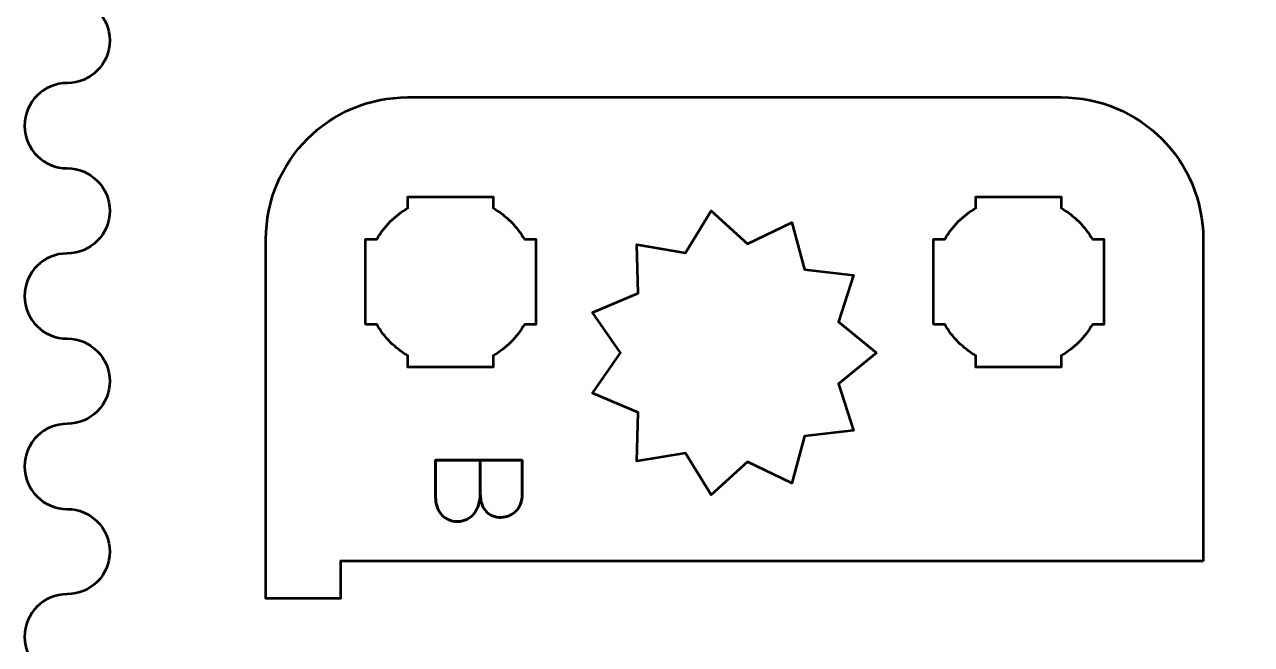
# Model space of a CAD drawing. Header units: centimetres. Extents: x -21 to 0, y -29.7 to 0.
# Drawn here: x -21 to -16.68, y -8.327 to -6.144 of the extents above; entities that cross this region are included whole.
import ezdxf

# ---------------------------------------------------------------- set-up
doc = ezdxf.new("R2010")
doc.units = ezdxf.units.CM
doc.header["$MEASUREMENT"] = 0
doc.layers.add('Layer 1', color=7, linetype='Continuous')

msp = doc.modelspace()

# ---------------------------------------------------------------- linework, layer by layer
at = {"layer": 'Layer 1', "color": 1, "lineweight": 53}
msp.add_open_spline([(-21.00003, -29.19995), (-21.00003, -29.19995), (-21.00003, -10.09992), (-21.00003, -10.09992), (-21.00003, -10.09992), (-21.00003, -10.01709), (-20.93286, -9.94992), (-20.85003, -9.94992), (-20.85003, -9.94992), (-20.7672, -9.94992), (-20.70003, -9.88275), (-20.70003, -9.79992), (-20.70003, -9.79992), (-20.70003, -9.71709), (-20.7672, -9.64992), (-20.85003, -9.64992), (-20.85003, -9.64992), (-20.93286, -9.64992), (-21.00003, -9.58275), (-21.00003, -9.49992), (-21.00003, -9.49992), (-21.00003, -9.41709), (-20.93286, -9.34992), (-20.85003, -9.34992), (-20.85003, -9.34992), (-20.7672, -9.34992), (-20.70003, -9.28275), (-20.70003, -9.19992), (-20.70003, -9.19992), (-20.70003, -9.11709), (-20.7672, -9.04992), (-20.85003, -9.04992), (-20.85003, -9.04992), (-20.93286, -9.04992), (-21.00003, -8.98275), (-21.00003, -8.89992), (-21.00003, -8.89992), (-21.00003, -8.81709), (-20.93286, -8.74992), (-20.85003, -8.74992), (-20.85003, -8.74992), (-20.7672, -8.74992), (-20.70003, -8.68275), (-20.70003, -8.59992), (-20.70003, -8.59992), (-20.70003, -8.51709), (-20.7672, -8.44992), (-20.85003, -8.44992), (-20.85003, -8.44992), (-20.93286, -8.44992), (-21.00003, -8.38275), (-21.00003, -8.29992), (-21.00003, -8.29992), (-21.00003, -8.21709), (-20.93286, -8.14992), (-20.85003, -8.14992), (-20.85003, -8.14992), (-20.7672, -8.14992), (-20.70003, -8.08275), (-20.70003, -7.99992), (-20.70003, -7.99992), (-20.70003, -7.91709), (-20.7672, -7.84992), (-20.85003, -7.84992), (-20.85003, -7.84992), (-20.93286, -7.84992), (-21.00003, -7.78275), (-21.00003, -7.69992), (-21.00003, -7.69992), (-21.00003, -7.61709), (-20.93286, -7.54992), (-20.85003, -7.54992), (-20.85003, -7.54992), (-20.7672, -7.54992), (-20.70003, -7.48275), (-20.70003, -7.39992), (-20.70003, -7.39992), (-20.70003, -7.31709), (-20.7672, -7.24992), (-20.85003, -7.24992), (-20.85003, -7.24992), (-20.93286, -7.24992), (-21.00003, -7.18275), (-21.00003, -7.09992), (-21.00003, -7.09992), (-21.00003, -7.01709), (-20.93286, -6.94992), (-20.85003, -6.94992), (-20.85003, -6.94992), (-20.7672, -6.94992), (-20.70003, -6.88275), (-20.70003, -6.79992), (-20.70003, -6.79992), (-20.70003, -6.71709), (-20.7672, -6.64992), (-20.85003, -6.64992), (-20.85003, -6.64992), (-20.93286, -6.64992), (-21.00003, -6.58275), (-21.00003, -6.49992), (-21.00003, -6.49992), (-21.00003, -6.41709), (-20.93286, -6.34992), (-20.85003, -6.34992), (-20.85003, -6.34992), (-20.7672, -6.34992), (-20.70003, -6.28275), (-20.70003, -6.19992), (-20.70003, -6.19992), (-20.70003, -6.11709), (-20.7672, -6.04992), (-20.85003, -6.04992), (-20.85003, -6.04992), (-20.93286, -6.04992), (-21.00003, -5.98275), (-21.00003, -5.89992), (-21.00003, -5.89992), (-21.00003, -5.81709), (-20.93286, -5.74992), (-20.85003, -5.74992), (-20.85003, -5.74992), (-20.7672, -5.74992), (-20.70003, -5.68275), (-20.70003, -5.59992), (-20.70003, -5.59992), (-20.70003, -5.51709), (-20.7672, -5.44992), (-20.85003, -5.44992), (-20.85003, -5.44992), (-20.93286, -5.44992), (-21.00003, -5.38275), (-21.00003, -5.29992), (-21.00003, -5.29992), (-21.00003, -5.21709), (-20.93286, -5.14992), (-20.85003, -5.14992), (-20.85003, -5.14992), (-20.7672, -5.14992), (-20.70003, -5.08275), (-20.70003, -4.99992), (-20.70003, -4.99992), (-20.70003, -4.91709), (-20.7672, -4.84992), (-20.85003, -4.84992), (-20.85003, -4.84992), (-20.93286, -4.84992), (-21.00003, -4.78275), (-21.00003, -4.69992), (-21.00003, -4.69992), (-21.00003, -4.61709), (-20.93286, -4.54992), (-20.85003, -4.54992), (-20.85003, -4.54992), (-20.7672, -4.54992), (-20.70003, -4.48275), (-20.70003, -4.39992), (-20.70003, -4.39992), (-20.70003, -4.31709), (-20.7672, -4.24992), (-20.85003, -4.24992), (-20.85003, -4.24992), (-20.93286, -4.24992), (-21.00003, -4.18275), (-21.00003, -4.09992), (-21.00003, -4.09992), (-21.00003, -4.01709), (-20.93286, -3.94992), (-20.85003, -3.94992), (-20.85003, -3.94992), (-20.7672, -3.94992), (-20.70003, -3.88275), (-20.70003, -3.79992), (-20.70003, -3.79992), (-20.70003, -3.71709), (-20.7672, -3.64992), (-20.85003, -3.64992), (-20.85003, -3.64992), (-20.93286, -3.64992), (-21.00003, -3.58275), (-21.00003, -3.49992), (-21.00003, -3.49992), (-21.00003, -3.41709), (-20.93286, -3.34992), (-20.85003, -3.34992), (-20.85003, -3.34992), (-20.7672, -3.34992), (-20.70003, -3.28275), (-20.70003, -3.19992), (-20.70003, -3.19992), (-20.70003, -3.11709), (-20.7672, -3.04992), (-20.85003, -3.04992), (-20.85003, -3.04992), (-20.93286, -3.04992), (-21.00003, -2.98275), (-21.00003, -2.89992), (-21.00003, -2.89992), (-21.00003, -2.81709), (-20.93286, -2.74992), (-20.85003, -2.74992), (-20.85003, -2.74992), (-20.7672, -2.74992), (-20.70003, -2.68275), (-20.70003, -2.59992), (-20.70003, -2.59992), (-20.70003, -2.51709), (-20.7672, -2.44992), (-20.85003, -2.44992), (-20.85003, -2.44992), (-20.93286, -2.44992), (-21.00003, -2.38275), (-21.00003, -2.29992), (-21.00003, -2.29992), (-21.00003, -2.21709), (-20.93286, -2.14992), (-20.85003, -2.14992), (-20.85003, -2.14992), (-20.7672, -2.14992), (-20.70003, -2.08275), (-20.70003, -1.99992), (-20.70003, -1.99992), (-20.70003, -1.91709), (-20.7672, -1.84992), (-20.85003, -1.84992), (-20.85003, -1.84992), (-20.93286, -1.84992), (-21.00003, -1.78275), (-21.00003, -1.69992), (-21.00003, -1.69992), (-21.00003, -1.61709), (-20.93286, -1.54992), (-20.85003, -1.54992), (-20.85003, -1.54992), (-20.7672, -1.54992), (-20.70003, -1.48275), (-20.70003, -1.39992), (-20.70003, -1.39992), (-20.70003, -1.31709), (-20.7672, -1.24992), (-20.85003, -1.24992), (-20.85003, -1.24992), (-20.93286, -1.24992), (-21.00003, -1.18275), (-21.00003, -1.09992), (-21.00003, -1.09992), (-21.00003, -1.09992), (-21.00003, -0.49992), (-21.00003, -0.49992), (-21.00003, -0.49992), (-21.00003, -0.22295), (-20.77694, 0.00004), (-20.49994, 0.00004), (-20.49994, 0.00004), (-20.49994, 0.00004), (-0.50008, 0.00004), (-0.50008, 0.00004), (-0.50008, 0.00004), (-0.22294, 0.00004), (0.00002, -0.22295), (0.00002, -0.49992), (0.00002, -0.49992), (0.00002, -0.49992), (0.00002, -29.19995), (0.00002, -29.19995), (0.00002, -29.19995), (0.00002, -29.47695), (-0.22294, -29.70004), (-0.50008, -29.70004), (-0.50008, -29.70004), (-0.50008, -29.70004), (-20.49994, -29.70004), (-20.49994, -29.70004), (-20.49994, -29.70004), (-20.77694, -29.70004), (-21.00003, -29.47695), (-21.00003, -29.19995)], degree=3, knots=[0, 0, 0, 0, 0.0144928, 0.0144928, 0.0144928, 0.0144928, 0.0289855, 0.0289855, 0.0289855, 0.0289855, 0.0434783, 0.0434783, 0.0434783, 0.0434783, 0.057971, 0.057971, 0.057971, 0.057971, 0.0724638, 0.0724638, 0.0724638, 0.0724638, 0.0869565, 0.0869565, 0.0869565, 0.0869565, 0.1014493, 0.1014493, 0.1014493, 0.1014493, 0.115942, 0.115942, 0.115942, 0.115942, 0.1304348, 0.1304348, 0.1304348, 0.1304348, 0.1449275, 0.1449275, 0.1449275, 0.1449275, 0.1594203, 0.1594203, 0.1594203, 0.1594203, 0.173913, 0.173913, 0.173913, 0.173913, 0.1884058, 0.1884058, 0.1884058, 0.1884058, 0.2028986, 0.2028986, 0.2028986, 0.2028986, 0.2173913, 0.2173913, 0.2173913, 0.2173913, 0.2318841, 0.2318841, 0.2318841, 0.2318841, 0.2463768, 0.2463768, 0.2463768, 0.2463768, 0.2608696, 0.2608696, 0.2608696, 0.2608696, 0.2753623, 0.2753623, 0.2753623, 0.2753623, 0.2898551, 0.2898551, 0.2898551, 0.2898551, 0.3043478, 0.3043478, 0.3043478, 0.3043478, 0.3188406, 0.3188406, 0.3188406, 0.3188406, 0.3333333, 0.3333333, 0.3333333, 0.3333333, 0.3478261, 0.3478261, 0.3478261, 0.3478261, 0.3623188, 0.3623188, 0.3623188, 0.3623188, 0.3768116, 0.3768116, 0.3768116, 0.3768116, 0.3913043, 0.3913043, 0.3913043, 0.3913043, 0.4057971, 0.4057971, 0.4057971, 0.4057971, 0.4202899, 0.4202899, 0.4202899, 0.4202899, 0.4347826, 0.4347826, 0.4347826, 0.4347826, 0.4492754, 0.4492754, 0.4492754, 0.4492754, 0.4637681, 0.4637681, 0.4637681, 0.4637681, 0.4782609, 0.4782609, 0.4782609, 0.4782609, 0.4927536, 0.4927536, 0.4927536, 0.4927536, 0.5072464, 0.5072464, 0.5072464, 0.5072464, 0.5217391, 0.5217391, 0.5217391, 0.5217391, 0.5362319, 0.5362319, 0.5362319, 0.5362319, 0.5507246, 0.5507246, 0.5507246, 0.5507246, 0.5652174, 0.5652174, 0.5652174, 0.5652174, 0.5797101, 0.5797101, 0.5797101, 0.5797101, 0.5942029, 0.5942029, 0.5942029, 0.5942029, 0.6086957, 0.6086957, 0.6086957, 0.6086957, 0.6231884, 0.6231884, 0.6231884, 0.6231884, 0.6376812, 0.6376812, 0.6376812, 0.6376812, 0.6521739, 0.6521739, 0.6521739, 0.6521739, 0.6666667, 0.6666667, 0.6666667, 0.6666667, 0.6811594, 0.6811594, 0.6811594, 0.6811594, 0.6956522, 0.6956522, 0.6956522, 0.6956522, 0.7101449, 0.7101449, 0.7101449, 0.7101449, 0.7246377, 0.7246377, 0.7246377, 0.7246377, 0.7391304, 0.7391304, 0.7391304, 0.7391304, 0.7536232, 0.7536232, 0.7536232, 0.7536232, 0.7681159, 0.7681159, 0.7681159, 0.7681159, 0.7826087, 0.7826087, 0.7826087, 0.7826087, 0.7971014, 0.7971014, 0.7971014, 0.7971014, 0.8115942, 0.8115942, 0.8115942, 0.8115942, 0.826087, 0.826087, 0.826087, 0.826087, 0.8405797, 0.8405797, 0.8405797, 0.8405797, 0.8550725, 0.8550725, 0.8550725, 0.8550725, 0.8695652, 0.8695652, 0.8695652, 0.8695652, 0.884058, 0.884058, 0.884058, 0.884058, 0.8985507, 0.8985507, 0.8985507, 0.8985507, 0.9130435, 0.9130435, 0.9130435, 0.9130435, 0.9275362, 0.9275362, 0.9275362, 0.9275362, 0.942029, 0.942029, 0.942029, 0.942029, 0.9565217, 0.9565217, 0.9565217, 0.9565217, 0.9710145, 0.9710145, 0.9710145, 0.9710145, 0.9855072, 0.9855072, 0.9855072, 0.9855072, 1, 1, 1, 1], dxfattribs=at)
at = {"layer": 'Layer 1', "color": 3, "lineweight": 53}
msp.add_open_spline([(-16.84997, -8.03402), (-16.84997, -8.03402), (-16.84997, -6.90005), (-16.84997, -6.90005), (-16.84997, -6.90005), (-16.84997, -6.62291), (-17.07306, -6.39995), (-17.35006, -6.39995), (-17.35006, -6.39995), (-17.35006, -6.39995), (-19.64993, -6.39995), (-19.64993, -6.39995), (-19.64993, -6.39995), (-19.92707, -6.39995), (-20.15003, -6.62291), (-20.15003, -6.90005), (-20.15003, -6.90005), (-20.15003, -6.90005), (-20.15003, -8.16502), (-20.15003, -8.16502), (-20.15003, -8.16502), (-20.15003, -8.16502), (-19.88753, -8.165), (-19.88753, -8.165), (-19.88753, -8.165), (-19.88753, -8.165), (-19.88753, -8.034), (-19.88753, -8.034), (-19.88753, -8.034), (-19.88753, -8.034), (-16.84997, -8.03402), (-16.84997, -8.03402)], degree=3, knots=[0, 0, 0, 0, 0.125, 0.125, 0.125, 0.125, 0.25, 0.25, 0.25, 0.25, 0.375, 0.375, 0.375, 0.375, 0.5, 0.5, 0.5, 0.5, 0.625, 0.625, 0.625, 0.625, 0.75, 0.75, 0.75, 0.75, 0.875, 0.875, 0.875, 0.875, 1, 1, 1, 1], dxfattribs=at)
at = {"layer": 'Layer 1', "lineweight": 53}
for points, knots in [([(-19.80007, -7.20005), (-19.80007, -7.20005), (-19.75982, -7.20005), (-19.75982, -7.20005), (-19.75982, -7.20005), (-19.7335, -7.24552), (-19.69547, -7.28341), (-19.65, -7.30987), (-19.65, -7.30987), (-19.65, -7.30987), (-19.65, -7.34998), (-19.65, -7.34998), (-19.65, -7.34998), (-19.65, -7.34998), (-19.50007, -7.34998), (-19.50007, -7.34998), (-19.50007, -7.34998), (-19.50007, -7.34998), (-19.35, -7.34998), (-19.35, -7.34998), (-19.35, -7.34998), (-19.35, -7.34998), (-19.35, -7.30987), (-19.35, -7.30987), (-19.35, -7.30987), (-19.30452, -7.28341), (-19.26649, -7.24552), (-19.24018, -7.20005), (-19.24018, -7.20005), (-19.24018, -7.20005), (-19.20007, -7.20005), (-19.20007, -7.20005), (-19.20007, -7.20005), (-19.20007, -7.20005), (-19.20007, -7.04998), (-19.20007, -7.04998), (-19.20007, -7.04998), (-19.20007, -7.04998), (-19.20007, -6.90005), (-19.20007, -6.90005), (-19.20007, -6.90005), (-19.20007, -6.90005), (-19.24018, -6.90005), (-19.24018, -6.90005), (-19.24018, -6.90005), (-19.26649, -6.85443), (-19.30452, -6.81651), (-19.35, -6.79019), (-19.35, -6.79019), (-19.35, -6.79019), (-19.35, -6.74998), (-19.35, -6.74998), (-19.35, -6.74998), (-19.35, -6.74998), (-19.50007, -6.74998), (-19.50007, -6.74998), (-19.50007, -6.74998), (-19.50007, -6.74998), (-19.65, -6.74998), (-19.65, -6.74998), (-19.65, -6.74998), (-19.65, -6.74998), (-19.65, -6.79019), (-19.65, -6.79019), (-19.65, -6.79019), (-19.69547, -6.81651), (-19.7335, -6.85443), (-19.75982, -6.90005), (-19.75982, -6.90005), (-19.75982, -6.90005), (-19.80007, -6.90005), (-19.80007, -6.90005), (-19.80007, -6.90005), (-19.80007, -6.90005), (-19.80007, -7.04998), (-19.80007, -7.04998), (-19.80007, -7.04998), (-19.80007, -7.04998), (-19.80007, -7.20005), (-19.80007, -7.20005)], [0, 0, 0, 0, 0.05, 0.05, 0.05, 0.05, 0.1, 0.1, 0.1, 0.1, 0.15, 0.15, 0.15, 0.15, 0.2, 0.2, 0.2, 0.2, 0.25, 0.25, 0.25, 0.25, 0.3, 0.3, 0.3, 0.3, 0.35, 0.35, 0.35, 0.35, 0.4, 0.4, 0.4, 0.4, 0.45, 0.45, 0.45, 0.45, 0.5, 0.5, 0.5, 0.5, 0.55, 0.55, 0.55, 0.55, 0.6, 0.6, 0.6, 0.6, 0.65, 0.65, 0.65, 0.65, 0.7, 0.7, 0.7, 0.7, 0.75, 0.75, 0.75, 0.75, 0.8, 0.8, 0.8, 0.8, 0.85, 0.85, 0.85, 0.85, 0.9, 0.9, 0.9, 0.9, 0.95, 0.95, 0.95, 0.95, 1, 1, 1, 1]), ([(-17.8, -7.20005), (-17.8, -7.20005), (-17.75989, -7.20005), (-17.75989, -7.20005), (-17.75989, -7.20005), (-17.73357, -7.24552), (-17.69554, -7.28341), (-17.65007, -7.30987), (-17.65007, -7.30987), (-17.65007, -7.30987), (-17.65007, -7.34998), (-17.65007, -7.34998), (-17.65007, -7.34998), (-17.65007, -7.34998), (-17.5, -7.34998), (-17.5, -7.34998), (-17.5, -7.34998), (-17.5, -7.34998), (-17.35006, -7.34998), (-17.35006, -7.34998), (-17.35006, -7.34998), (-17.35006, -7.34998), (-17.35006, -7.30987), (-17.35006, -7.30987), (-17.35006, -7.30987), (-17.30445, -7.28341), (-17.26653, -7.24552), (-17.24021, -7.20005), (-17.24021, -7.20005), (-17.24021, -7.20005), (-17.19999, -7.20005), (-17.19999, -7.20005), (-17.19999, -7.20005), (-17.19999, -7.20005), (-17.19999, -7.04998), (-17.19999, -7.04998), (-17.19999, -7.04998), (-17.19999, -7.04998), (-17.19999, -6.90005), (-17.19999, -6.90005), (-17.19999, -6.90005), (-17.19999, -6.90005), (-17.24021, -6.90005), (-17.24021, -6.90005), (-17.24021, -6.90005), (-17.26653, -6.85443), (-17.30445, -6.81651), (-17.35006, -6.79019), (-17.35006, -6.79019), (-17.35006, -6.79019), (-17.35006, -6.74998), (-17.35006, -6.74998), (-17.35006, -6.74998), (-17.35006, -6.74998), (-17.5, -6.74998), (-17.5, -6.74998), (-17.5, -6.74998), (-17.5, -6.74998), (-17.65007, -6.74998), (-17.65007, -6.74998), (-17.65007, -6.74998), (-17.65007, -6.74998), (-17.65007, -6.79019), (-17.65007, -6.79019), (-17.65007, -6.79019), (-17.69554, -6.81651), (-17.73357, -6.85443), (-17.75989, -6.90005), (-17.75989, -6.90005), (-17.75989, -6.90005), (-17.8, -6.90005), (-17.8, -6.90005), (-17.8, -6.90005), (-17.8, -6.90005), (-17.8, -7.04998), (-17.8, -7.04998), (-17.8, -7.04998), (-17.8, -7.04998), (-17.8, -7.20005), (-17.8, -7.20005)], [0, 0, 0, 0, 0.05, 0.05, 0.05, 0.05, 0.1, 0.1, 0.1, 0.1, 0.15, 0.15, 0.15, 0.15, 0.2, 0.2, 0.2, 0.2, 0.25, 0.25, 0.25, 0.25, 0.3, 0.3, 0.3, 0.3, 0.35, 0.35, 0.35, 0.35, 0.4, 0.4, 0.4, 0.4, 0.45, 0.45, 0.45, 0.45, 0.5, 0.5, 0.5, 0.5, 0.55, 0.55, 0.55, 0.55, 0.6, 0.6, 0.6, 0.6, 0.65, 0.65, 0.65, 0.65, 0.7, 0.7, 0.7, 0.7, 0.75, 0.75, 0.75, 0.75, 0.8, 0.8, 0.8, 0.8, 0.85, 0.85, 0.85, 0.85, 0.9, 0.9, 0.9, 0.9, 0.95, 0.95, 0.95, 0.95, 1, 1, 1, 1]), ([(-18, -7.29998), (-18, -7.29998), (-18.13447, -7.19074), (-18.13447, -7.19074), (-18.13447, -7.19074), (-18.13447, -7.19074), (-18.08102, -7.02687), (-18.08102, -7.02687), (-18.08102, -7.02687), (-18.08102, -7.02687), (-18.25381, -7.00694), (-18.25381, -7.00694), (-18.25381, -7.00694), (-18.25381, -7.00694), (-18.29833, -6.84048), (-18.29833, -6.84048), (-18.29833, -6.84048), (-18.29833, -6.84048), (-18.45458, -6.91618), (-18.45458, -6.91618), (-18.45458, -6.91618), (-18.45458, -6.91618), (-18.58297, -6.79998), (-18.58297, -6.79998), (-18.58297, -6.79998), (-18.58297, -6.79998), (-18.67307, -6.94727), (-18.67307, -6.94727), (-18.67307, -6.94727), (-18.67307, -6.94727), (-18.84453, -6.91822), (-18.84453, -6.91822), (-18.84453, -6.91822), (-18.84453, -6.91822), (-18.83988, -7.09035), (-18.83988, -7.09035), (-18.83988, -7.09035), (-18.83988, -7.09035), (-19, -7.15767), (-19, -7.15767), (-19, -7.15767), (-19, -7.15767), (-18.90207, -7.29998), (-18.90207, -7.29998), (-18.90207, -7.29998), (-18.90207, -7.29998), (-19, -7.44229), (-19, -7.44229), (-19, -7.44229), (-19, -7.44229), (-18.83988, -7.50961), (-18.83988, -7.50961), (-18.83988, -7.50961), (-18.83988, -7.50961), (-18.84453, -7.68174), (-18.84453, -7.68174), (-18.84453, -7.68174), (-18.84453, -7.68174), (-18.67307, -7.65269), (-18.67307, -7.65269), (-18.67307, -7.65269), (-18.67307, -7.65269), (-18.58297, -7.79998), (-18.58297, -7.79998), (-18.58297, -7.79998), (-18.58297, -7.79998), (-18.45458, -7.68378), (-18.45458, -7.68378), (-18.45458, -7.68378), (-18.45458, -7.68378), (-18.29833, -7.75948), (-18.29833, -7.75948), (-18.29833, -7.75948), (-18.29833, -7.75948), (-18.25381, -7.59302), (-18.25381, -7.59302), (-18.25381, -7.59302), (-18.25381, -7.59302), (-18.08102, -7.57309), (-18.08102, -7.57309), (-18.08102, -7.57309), (-18.08102, -7.57309), (-18.13447, -7.40922), (-18.13447, -7.40922), (-18.13447, -7.40922), (-18.13447, -7.40922), (-18, -7.29998), (-18, -7.29998)], [0, 0, 0, 0, 0.0454545, 0.0454545, 0.0454545, 0.0454545, 0.0909091, 0.0909091, 0.0909091, 0.0909091, 0.1363636, 0.1363636, 0.1363636, 0.1363636, 0.1818182, 0.1818182, 0.1818182, 0.1818182, 0.2272727, 0.2272727, 0.2272727, 0.2272727, 0.2727273, 0.2727273, 0.2727273, 0.2727273, 0.3181818, 0.3181818, 0.3181818, 0.3181818, 0.3636364, 0.3636364, 0.3636364, 0.3636364, 0.4090909, 0.4090909, 0.4090909, 0.4090909, 0.4545455, 0.4545455, 0.4545455, 0.4545455, 0.5, 0.5, 0.5, 0.5, 0.5454545, 0.5454545, 0.5454545, 0.5454545, 0.5909091, 0.5909091, 0.5909091, 0.5909091, 0.6363636, 0.6363636, 0.6363636, 0.6363636, 0.6818182, 0.6818182, 0.6818182, 0.6818182, 0.7272727, 0.7272727, 0.7272727, 0.7272727, 0.7727273, 0.7727273, 0.7727273, 0.7727273, 0.8181818, 0.8181818, 0.8181818, 0.8181818, 0.8636364, 0.8636364, 0.8636364, 0.8636364, 0.9090909, 0.9090909, 0.9090909, 0.9090909, 0.9545455, 0.9545455, 0.9545455, 0.9545455, 1, 1, 1, 1])]:
    msp.add_open_spline(points, degree=3, knots=knots, dxfattribs=at)
at = {"layer": 'Layer 1', "color": 5, "lineweight": 53}
msp.add_open_spline([(-19.39555, -7.67781), (-19.39555, -7.67781), (-19.39555, -7.79507), (-19.39555, -7.79507), (-19.39555, -7.79507), (-19.39548, -7.81031), (-19.39337, -7.82329), (-19.3892, -7.83423), (-19.3892, -7.83423), (-19.38511, -7.8451), (-19.37954, -7.85391), (-19.37255, -7.86076), (-19.37255, -7.86076), (-19.36557, -7.8676), (-19.35767, -7.87254), (-19.34892, -7.87565), (-19.34892, -7.87565), (-19.34024, -7.87868), (-19.33121, -7.88009), (-19.3219, -7.87974), (-19.3219, -7.87974), (-19.31258, -7.87931), (-19.30355, -7.87734), (-19.29473, -7.87381), (-19.29473, -7.87381), (-19.28591, -7.87035), (-19.27794, -7.86513), (-19.27081, -7.85829), (-19.27081, -7.85829), (-19.26369, -7.85145), (-19.25804, -7.84291), (-19.25388, -7.83254), (-19.25388, -7.83254), (-19.24965, -7.82216), (-19.24746, -7.80996), (-19.24739, -7.79592), (-19.24739, -7.79592), (-19.24739, -7.79592), (-19.24739, -7.67781), (-19.24739, -7.67781), (-19.24739, -7.67781), (-19.24739, -7.67781), (-19.55261, -7.67781), (-19.55261, -7.67781), (-19.55261, -7.67781), (-19.55261, -7.67781), (-19.55261, -7.80777), (-19.55261, -7.80777), (-19.55261, -7.80777), (-19.55261, -7.81991), (-19.55085, -7.8312), (-19.54739, -7.84164), (-19.54739, -7.84164), (-19.54386, -7.85208), (-19.53885, -7.86118), (-19.53215, -7.86901), (-19.53215, -7.86901), (-19.52552, -7.87692), (-19.51747, -7.88305), (-19.50795, -7.88743), (-19.50795, -7.88743), (-19.49842, -7.8918), (-19.48763, -7.89406), (-19.47556, -7.89413), (-19.47556, -7.89413), (-19.46343, -7.89385), (-19.45249, -7.89131), (-19.44269, -7.88644), (-19.44269, -7.88644), (-19.43288, -7.88157), (-19.42448, -7.8748), (-19.41743, -7.86605), (-19.41743, -7.86605), (-19.41044, -7.8573), (-19.40501, -7.84686), (-19.40127, -7.83486), (-19.40127, -7.83486), (-19.39753, -7.82287), (-19.39563, -7.80961), (-19.39555, -7.79507), (-19.39555, -7.79507), (-19.39563, -7.80961), (-19.39753, -7.82287), (-19.40127, -7.83486), (-19.40127, -7.83486), (-19.40501, -7.84686), (-19.41044, -7.8573), (-19.41743, -7.86605), (-19.41743, -7.86605), (-19.42448, -7.8748), (-19.43288, -7.88157), (-19.44269, -7.88644), (-19.44269, -7.88644), (-19.45249, -7.89131), (-19.46343, -7.89385), (-19.47556, -7.89413), (-19.47556, -7.89413), (-19.48763, -7.89406), (-19.49842, -7.8918), (-19.50795, -7.88743), (-19.50795, -7.88743), (-19.51747, -7.88305), (-19.52552, -7.87692), (-19.53215, -7.86901), (-19.53215, -7.86901), (-19.53885, -7.86118), (-19.54386, -7.85208), (-19.54739, -7.84164), (-19.54739, -7.84164), (-19.55085, -7.8312), (-19.55261, -7.81991), (-19.55261, -7.80777), (-19.55261, -7.80777), (-19.55261, -7.80777), (-19.55261, -7.67781), (-19.55261, -7.67781), (-19.55261, -7.67781), (-19.55261, -7.67781), (-19.24739, -7.67781), (-19.24739, -7.67781), (-19.24739, -7.67781), (-19.24739, -7.67781), (-19.24739, -7.79592), (-19.24739, -7.79592), (-19.24739, -7.79592), (-19.24746, -7.80996), (-19.24965, -7.82216), (-19.25388, -7.83254), (-19.25388, -7.83254), (-19.25804, -7.84291), (-19.26369, -7.85145), (-19.27081, -7.85829), (-19.27081, -7.85829), (-19.27794, -7.86513), (-19.28591, -7.87035), (-19.29473, -7.87381), (-19.29473, -7.87381), (-19.30355, -7.87734), (-19.31258, -7.87931), (-19.3219, -7.87974), (-19.3219, -7.87974), (-19.33121, -7.88009), (-19.34024, -7.87868), (-19.34892, -7.87565), (-19.34892, -7.87565), (-19.35767, -7.87254), (-19.36557, -7.8676), (-19.37255, -7.86076), (-19.37255, -7.86076), (-19.37954, -7.85391), (-19.38511, -7.8451), (-19.3892, -7.83423), (-19.3892, -7.83423), (-19.39337, -7.82329), (-19.39548, -7.81031), (-19.39555, -7.79507), (-19.39555, -7.79507), (-19.39555, -7.79507), (-19.39555, -7.67781), (-19.39555, -7.67781)], degree=3, knots=[0, 0, 0, 0, 0.025, 0.025, 0.025, 0.025, 0.05, 0.05, 0.05, 0.05, 0.075, 0.075, 0.075, 0.075, 0.1, 0.1, 0.1, 0.1, 0.125, 0.125, 0.125, 0.125, 0.15, 0.15, 0.15, 0.15, 0.175, 0.175, 0.175, 0.175, 0.2, 0.2, 0.2, 0.2, 0.225, 0.225, 0.225, 0.225, 0.25, 0.25, 0.25, 0.25, 0.275, 0.275, 0.275, 0.275, 0.3, 0.3, 0.3, 0.3, 0.325, 0.325, 0.325, 0.325, 0.35, 0.35, 0.35, 0.35, 0.375, 0.375, 0.375, 0.375, 0.4, 0.4, 0.4, 0.4, 0.425, 0.425, 0.425, 0.425, 0.45, 0.45, 0.45, 0.45, 0.475, 0.475, 0.475, 0.475, 0.5, 0.5, 0.5, 0.5, 0.525, 0.525, 0.525, 0.525, 0.55, 0.55, 0.55, 0.55, 0.575, 0.575, 0.575, 0.575, 0.6, 0.6, 0.6, 0.6, 0.625, 0.625, 0.625, 0.625, 0.65, 0.65, 0.65, 0.65, 0.675, 0.675, 0.675, 0.675, 0.7, 0.7, 0.7, 0.7, 0.725, 0.725, 0.725, 0.725, 0.75, 0.75, 0.75, 0.75, 0.775, 0.775, 0.775, 0.775, 0.8, 0.8, 0.8, 0.8, 0.825, 0.825, 0.825, 0.825, 0.85, 0.85, 0.85, 0.85, 0.875, 0.875, 0.875, 0.875, 0.9, 0.9, 0.9, 0.9, 0.925, 0.925, 0.925, 0.925, 0.95, 0.95, 0.95, 0.95, 0.975, 0.975, 0.975, 0.975, 1, 1, 1, 1], dxfattribs=at)

doc.saveas('drawing.dxf')
